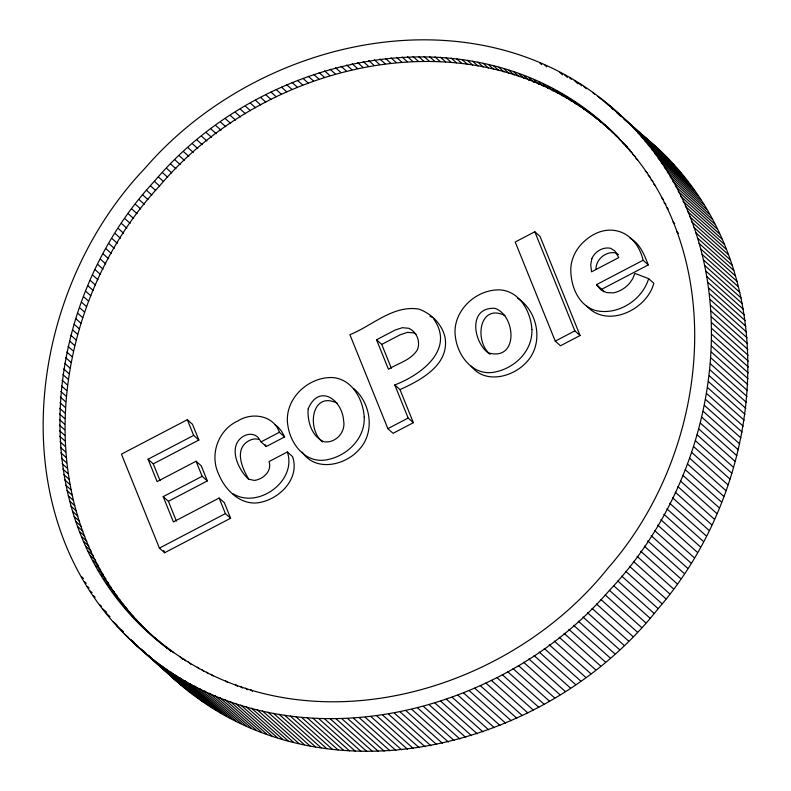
<?xml version="1.0" encoding="UTF-8"?>
<svg xmlns="http://www.w3.org/2000/svg" width="791" height="791" viewBox="0 0 791 791"><rect width="100%" height="100%" fill="white"/><g stroke="black" fill="none" stroke-linecap="round" stroke-linejoin="round"><path stroke-width="1.19" d="M136.319 645.357C273.32 771.522 495.215 722.796 609.446 590.353C730.004 463.941 756.671 237.132 618.265 113.113C481.254 -13.051 259.369 35.674 145.129 168.117C24.57 294.529 -2.086 521.338 136.319 645.357L176.828 681.526C320.226 808.036 547.431 749.591 658.171 608.665C773.529 475.589 788.063 248.147 639.622 132.928M154.611 637.546L167.87 648.788C17.778 536.535 34.705 309.222 154.354 181.327C266.864 48.202 489.461 4.034 618.967 138.227M159.812 642.193C22.712 526.796 44.84 308.708 159.555 185.974C266.498 59.167 477.982 10.797 609.1 128.982M595.93 269.405C595.841 259.29 606.044 250.757 615.942 252.972L618.483 254.623M596.493 284.631L600.883 289.803L606.638 292.611L613.292 292.888A27.23 23.799 -48.2 0 0 629.656 283.218L632.77 278.63L634.876 273.399L648.63 278.63C642.252 300.293 617.405 315.916 595.158 310.418C577.588 304.97 570.192 284.622 570.835 267.763A35.951 31.422 -48.2 0 1 584.747 240.939C607.824 220.185 636.201 230.794 643.093 260.269L648.294 264.916L601.694 289.279L596.493 284.631L643.093 260.269M534.825 231.753L515.208 242.016L555.262 341.129L560.463 345.776L580.08 335.522L540.026 236.4L534.825 231.753L574.869 330.875L580.08 335.522M198.857 440.033L193.657 435.386L148.065 459.225L153.276 463.872L198.857 440.033L192.52 424.352L187.319 419.705L121.438 454.153L159.406 548.104L164.607 552.751L230.616 518.243L224.337 502.69L219.127 498.043L173.407 521.941L163.193 496.649L202.15 476.281L207.351 480.928L168.394 501.296L163.193 496.649M376.536 339.764L395.134 330.045L402.293 327.701L408.67 328.275C416.758 331.617 420.723 341.722 417.391 349.751C411.112 360.192 398.219 363.168 388.45 369.259L376.536 339.764L381.737 344.411L391.357 368.23M381.737 344.411L400.335 334.692L407.503 332.349L413.871 332.922L415.947 334.227M207.351 480.928L201.28 465.889L196.069 461.242L157.112 481.61L148.065 459.225M261.07 441.872L279.401 432.291L284.602 436.939L266.28 446.52L261.07 441.872L258.133 437.433A13.477 11.776 -48.2 0 0 243.677 436.118C227.274 445.699 237.735 469.31 248.522 479.148L254.297 480.414C263.136 479.376 272.302 471.021 269.029 461.558L287.351 451.977L292.561 456.625C300.293 479.01 278.699 500.139 257.53 502.849C239.544 504.806 224.733 489.342 218.543 473.878C209.407 454.449 218.276 429.74 237.943 420.911C251.864 411.953 273.637 415.255 279.401 432.291M394.778 384.94L399.989 389.587C420.604 380.303 449.367 365.027 445.115 337.886C442.406 324.429 431.451 313.533 418.736 309.073C393.018 304.911 372.175 325.783 349.909 334.692L387.867 428.653L393.068 433.3L413.357 422.691L408.156 418.043L394.778 384.94C421.109 374.894 455.764 349.266 433.27 318.358M159.406 548.104L225.415 513.596L230.616 518.243M387.867 428.653L408.156 418.043M555.262 341.129L574.869 330.875M162.659 644.141C299.265 752.785 505.439 696.831 608.002 568.126C714.975 446.559 733.376 237.359 603.889 124.335M488.67 352.915C518.342 361.349 516.246 315.866 495.037 308.352C467.006 306.651 473.275 344.174 490.173 354.299M429.988 316.301L431.995 317.161M232.653 493.525C257.826 509.641 297.248 480.968 287.351 451.977M630.101 238.2C640.048 243.628 644.349 254.929 648.294 264.916M517.66 298.207C538.196 311.407 544 344.006 526.539 362.14C512.914 377.208 485.14 384.386 471.129 366.065M353.557 388.43C371.098 402.995 375.32 432.726 358.877 449.802C344.886 465.622 315.362 472.128 302.152 451.987M275.228 424.945L277.928 426.922L281.645 431.352L284.602 436.939M168.691 649.421L171.163 651.329M504.984 315.599C480.275 303.23 474.462 338.123 488.334 352.667M337.322 403.262C311.605 390.299 306.404 429.029 322.51 441.961M176.828 681.526L162.462 668.029M610.009 105.905L658.705 149.37M605.777 102.425L622.171 117.068M624.9 119.51L662.64 153.177M630.081 124.523L666.506 157.063M601.476 99.033L608.763 105.539M611.492 107.981L613.322 109.603M616.96 112.856L620.599 116.109M623.338 118.551L626.976 121.804M598.016 96.542L600.755 98.984M633.868 128.488L670.293 161.018M637.576 132.522L674.001 165.062M592.677 92.507L594.496 94.129M641.204 136.635L677.63 169.175M583.61 86.318L586.339 88.76M644.754 140.828L681.18 173.358M648.225 145.089L684.65 177.619M578.972 83.362L581.711 85.804M651.616 149.42L688.041 181.95M574.286 80.494L577.924 83.747M569.53 77.716L571.359 79.347M654.918 153.82L691.344 186.35M658.132 158.289L694.557 190.819M564.725 75.036L567.454 77.478M661.266 162.827L697.692 195.357M559.86 72.446L562.589 74.878M664.311 167.425L700.737 199.955M667.268 172.092L703.693 204.622M670.135 176.828L706.561 209.358M544.93 65.228L546.759 66.859M672.923 181.614L709.339 214.143M539.857 63.013L541.677 64.644M675.613 186.468L712.038 218.998M599.964 120.924L605.174 125.571M607.745 127.826L612.956 132.473M595.969 117.582L601.18 122.229M611.532 131.395L616.733 136.042M615.25 135.043L618.72 138.138M591.915 114.329L597.116 118.976M678.213 191.382L714.629 223.912M618.888 138.761L627.659 147.205L622.458 142.558M587.792 111.145L592.993 115.802M583.6 108.06L588.801 112.708M625.958 146.414L630.289 150.29M579.348 105.045L584.549 109.692M629.369 150.349L631.969 152.673M680.715 196.346L717.14 228.876M575.037 102.118L580.238 106.765M632.711 154.354L635.311 156.687M570.657 99.271L575.858 103.918M635.974 158.437L637.714 159.98M566.227 96.512L571.428 101.159M683.137 201.369L719.553 233.899M561.739 93.842L566.939 98.489M557.19 91.252L562.391 95.899M685.451 206.451L721.876 238.981M645.288 171.054L647.028 172.596M552.593 88.76L557.793 93.407M648.234 175.384L649.965 176.937M547.936 86.348L553.136 90.995M687.686 211.583L724.111 244.112M651.092 179.784L652.832 181.337M543.229 84.024L548.43 88.671M653.87 184.244L655.601 185.796M689.821 216.764L726.247 249.294M538.473 81.799L543.674 86.446M533.668 79.654L538.869 84.301M691.858 221.994L728.284 254.524M528.813 77.607L534.014 82.254M661.691 197.968L663.431 199.52M523.909 75.649L529.11 80.296M693.796 227.274L730.222 259.804M664.124 202.654L665.864 204.207M518.965 73.79L524.166 78.438M695.645 232.594L732.071 265.123M666.477 207.39L668.207 208.943M513.972 72.021L519.183 76.668M697.395 237.962L733.821 270.492M508.949 70.34L514.15 74.987M503.877 68.758L509.078 73.405M699.046 243.381L735.472 275.911M672.983 221.925L674.723 223.477M498.765 67.265L503.976 71.912M700.599 248.829L737.024 281.369M493.624 65.88L498.824 70.528M676.878 231.852L678.609 233.404M702.062 254.326L738.478 286.856M488.442 64.575L493.643 69.222M483.232 63.379L488.433 68.026M703.417 259.863L739.842 292.393M477.982 62.271L483.182 66.919M704.672 265.43L741.098 297.96M472.702 61.263L477.912 65.91M705.829 271.026L742.255 303.566M467.402 60.343L472.603 64.991M706.887 276.672L743.313 309.202M462.063 59.533L467.263 64.18M707.846 282.338L744.272 314.867M456.704 58.811L461.904 63.458M451.315 58.188L456.526 62.835M708.696 288.033L745.122 320.563M445.916 57.674L451.117 62.321M709.458 293.758L745.883 326.288M440.488 57.249L445.689 61.896M710.11 299.502L746.536 332.042M435.04 56.922L440.241 61.569M710.664 305.286L747.09 337.816M429.572 56.685L434.773 61.332M711.119 311.081L747.535 343.61M424.095 56.557L429.295 61.204M711.465 316.894L747.89 349.424M418.597 56.527L423.808 61.174M711.712 322.738L748.138 355.268M413.09 56.596L418.301 61.243M407.573 56.754L412.773 61.401M711.86 328.591L748.286 361.121M402.046 57.021L407.246 61.668M711.9 334.455L748.326 366.994M648.63 278.63L653.831 283.277C646.909 309.716 607.468 328.789 586.813 306.157M396.509 57.377L401.719 62.024M711.841 340.348L748.266 372.877M390.972 57.842L396.172 62.489M711.682 346.24L748.108 378.77M385.425 58.396L390.635 63.043M711.425 352.143L747.851 384.673M379.878 59.048L385.079 63.695M711.06 358.056L747.485 390.586M374.331 59.8L379.532 64.447M710.595 363.979L747.02 396.509M368.784 60.65L373.985 65.297M710.031 369.901L746.457 402.431M363.237 61.599L368.448 66.246M709.359 375.834L745.784 408.364M357.7 62.647L362.901 67.294M708.588 381.756L745.013 414.286M352.163 63.784L357.374 68.431M346.636 65.02L351.847 69.667M707.718 387.689L744.143 420.219M341.119 66.345L346.329 70.992M706.749 393.611L743.174 426.141M335.611 67.779L340.822 72.426M705.681 399.534L742.106 432.064M330.124 69.301L335.325 73.949M704.514 405.447L740.93 437.977M324.646 70.913L329.847 75.56M703.239 411.36L739.664 443.889M319.178 72.624L324.379 77.271M701.864 417.252L738.29 449.782M313.73 74.423L318.941 79.07M700.401 423.136L736.826 455.665M308.312 76.322L313.513 80.969M698.829 429.009L735.254 461.539M302.904 78.309L308.104 82.956M697.168 434.862L733.593 467.402M297.515 80.395L302.726 85.042M695.408 440.706L731.833 473.236M292.166 82.561L297.367 87.208M693.549 446.529L729.974 479.059M286.826 84.825L292.037 89.472M691.591 452.323L728.017 484.863M281.527 87.178L286.728 91.825M689.534 458.108L725.96 490.638M276.247 89.62L281.448 94.267M271.006 92.142L276.207 96.789M687.389 463.862L723.814 496.392M265.796 94.762L270.997 99.409M685.154 469.587L721.57 502.117M260.615 97.461L265.816 102.108M682.811 475.292L719.237 507.822M255.473 100.249L260.674 104.896M680.389 480.968L716.814 513.497M250.361 103.127L255.572 107.774M677.867 486.603L714.293 519.133M245.299 106.083L250.5 110.73M675.257 492.21L711.682 524.74M240.266 109.118L245.477 113.766M672.548 497.786L708.973 530.316M235.283 112.243L240.494 116.89M669.759 503.323L706.185 535.853M230.339 115.446L235.55 120.094M666.882 508.821L703.298 541.351M225.445 118.729L230.646 123.386M663.906 514.288L700.332 546.818M220.6 122.101L225.801 126.748M660.851 519.707L697.276 552.237M215.795 125.542L220.996 130.189M657.707 525.076L694.132 557.606M211.039 129.062L216.24 133.709M654.473 530.415L690.899 562.945M206.332 132.651L211.543 137.298M651.161 535.695L687.587 568.225M201.685 136.329L206.886 140.976M647.77 540.935L684.195 573.465M197.088 140.066L202.288 144.713M644.289 546.126L680.715 578.656M192.539 143.893L197.75 148.54M640.73 551.268L677.155 583.798M188.06 147.779L193.261 152.426M637.091 556.35L673.507 588.88M183.631 151.734L188.831 156.381M179.26 155.768L184.461 160.415M633.364 561.383L669.789 593.912M174.949 159.861L180.15 164.508M629.567 566.356L665.992 598.886M170.698 164.024L175.899 168.671M625.691 571.28L662.116 603.81M166.515 168.256L171.716 172.903M621.746 576.135L658.171 608.665M162.392 172.557L167.593 177.204M617.722 580.94L654.147 613.47M158.338 176.907L163.539 181.554M613.618 585.676L650.044 618.206M154.354 181.327L159.555 185.974M609.446 590.353L645.871 622.883M150.428 185.806L155.629 190.453M605.214 594.97L641.63 627.5M146.582 190.344L151.783 194.991M600.903 599.509L637.319 632.049M142.795 194.942L147.996 199.589M596.523 603.998L632.948 636.528M139.087 199.589L144.288 204.236M592.073 608.408L628.499 640.937M135.449 204.296L140.65 208.943M587.565 612.748L623.99 645.278M131.889 209.051L137.09 213.699M582.987 617.02L619.412 649.549M128.399 213.867L133.6 218.514M578.35 621.212L614.775 653.742M124.978 218.731L130.189 223.378M573.653 625.335L610.079 657.865M121.646 223.635L126.847 228.283M568.897 629.389L605.323 661.919M118.383 228.599L123.594 233.246M564.082 633.354L600.507 665.893M115.209 233.602L120.41 238.249M559.207 637.249L595.633 669.789M112.104 238.645L117.315 243.292M554.273 641.066L590.699 673.606M109.089 243.737L114.29 248.384M106.152 248.868L111.353 253.515M549.29 644.803L585.716 677.343M103.295 254.04L108.496 258.687M544.257 648.462L580.683 680.992M100.526 259.25L105.727 263.897M539.175 652.041L575.591 684.571M97.837 264.501L103.038 269.148M534.034 655.531L570.459 688.061M95.236 269.78L100.437 274.428M528.853 658.933L565.278 691.463M92.725 275.1L97.926 279.747M523.622 662.255L560.048 694.785M90.293 280.439L95.493 285.086M518.352 665.488L554.778 698.028M87.949 285.818L93.15 290.465M513.033 668.642L549.458 701.172M85.695 291.226L90.896 295.874M507.674 671.697L544.099 704.227M83.53 296.655L88.73 301.302M502.275 674.674L538.701 707.203M81.453 302.113L86.664 306.76M496.837 677.551L533.263 710.081M79.466 307.59L84.677 312.237M491.369 680.339L527.795 712.879M77.577 313.098L82.778 317.745M485.862 683.038L522.287 715.568M75.768 318.625L80.979 323.272M480.315 685.649L516.741 718.179M74.057 324.162L79.268 328.809M474.748 688.16L511.174 720.69M72.446 329.718L77.647 334.366M469.142 690.583L505.568 723.112M70.913 335.295L76.124 339.942M69.479 340.881L74.69 345.529M463.516 692.906L499.942 725.436M68.145 346.478L73.345 351.125M457.86 695.131L494.286 727.661M66.899 352.084L72.1 356.731M452.175 697.267L488.601 729.796M65.752 357.7L70.953 362.347M446.48 699.293L482.905 731.823M64.694 363.326L69.895 367.973M440.755 701.231L477.181 733.761M63.735 368.952L68.936 373.599M435.01 703.07L471.436 735.6M62.865 374.578L68.075 379.225M429.246 704.811L465.672 737.35M62.103 380.214L67.304 384.861M423.472 706.452L459.897 738.992M61.421 385.85L66.632 390.497M417.678 707.994L454.103 740.524M60.848 391.476L66.049 396.123M411.874 709.438L448.299 741.968M60.373 397.102L65.574 401.749M406.06 710.783L442.485 743.313M59.987 402.718L65.188 407.365M400.236 712.019L436.662 744.549M59.701 408.334L64.902 412.981M59.503 413.94L64.714 418.587M394.412 713.156L430.838 745.695M59.414 419.537L64.615 424.184M388.579 714.194L425.004 746.724M59.414 425.113L64.625 429.76M382.735 715.133L419.161 747.663M59.513 430.68L64.724 435.327M376.902 715.964L413.317 748.494M59.711 436.236L64.921 440.884M371.058 716.695L407.484 749.225M60.007 441.774L65.208 446.421M365.224 717.318L401.64 749.848M60.393 447.291L65.604 451.938M359.381 717.842L395.807 750.382M60.887 452.778L66.088 457.425M353.557 718.268L389.983 750.797M61.471 458.256L66.671 462.903M347.733 718.584L384.159 751.114M62.143 463.704L67.354 468.351M62.924 469.122L68.125 473.769M341.92 718.801L378.345 751.331M63.794 474.521L68.995 479.168M336.126 718.91L372.541 751.44M64.763 479.89L69.964 484.537M330.331 718.92L366.757 751.45M65.821 485.219L71.022 489.866M324.557 718.821L360.983 751.351M66.978 490.529L72.179 495.176M318.803 718.623L355.218 751.153M68.234 495.799L73.434 500.446M313.058 718.317L349.484 750.857M69.578 501.029L74.779 505.676M71.012 506.23L76.213 510.877M307.333 717.912L343.759 750.451M72.545 511.382L77.745 516.029M301.638 717.407L338.064 749.937M74.166 516.503L79.377 521.15M295.963 716.794L332.378 749.324M75.887 521.576L81.087 526.223M290.307 716.082L326.732 748.612M77.696 526.608L82.897 531.265M79.594 531.601L84.805 536.249M284.681 715.262L321.106 747.792M81.592 536.545L86.792 541.192M279.085 714.342L315.51 746.872M250.698 689.712L252.438 691.265M83.668 541.44L88.879 546.087M245.625 688.13L247.365 689.673M273.518 713.324L309.943 745.854M85.843 546.284L91.044 550.932M240.602 686.45L242.333 688.002M88.098 551.07L93.308 555.717M267.981 712.197L304.406 744.727M235.609 684.68L237.349 686.232M90.451 555.816L95.652 560.463M262.474 710.971L298.899 743.5M92.883 560.503L98.084 565.15M225.761 680.863L227.501 682.406M95.404 565.13L100.605 569.777M257.006 709.646L293.431 742.176M98.015 569.708L103.216 574.355M251.578 708.222L288.003 740.752M100.704 574.226L105.905 578.874M211.345 674.436L213.086 675.989M103.483 578.686L108.683 583.333M246.179 706.689L282.605 739.219M206.639 672.123L208.379 673.665M106.34 583.086L111.541 587.733M201.992 669.71L203.722 671.262M109.287 587.416L114.487 592.063M240.83 705.068L277.255 737.598M197.384 667.218L199.124 668.761M112.312 591.688L117.513 596.335M115.417 595.9L120.618 600.547M235.52 703.337L271.946 735.867M188.347 661.958L190.947 664.282M118.601 600.033L123.801 604.68M183.917 659.2L185.648 660.742M121.863 604.106L127.064 608.754M230.25 701.518L266.676 734.048M179.547 656.352L183.008 659.447M125.205 608.111L130.406 612.758M128.626 612.056L133.827 616.703M170.975 650.41L173.575 652.733M132.117 615.912L137.318 620.559M166.792 647.315L171.123 651.191M135.686 619.709L140.887 624.356M225.03 699.59L261.455 732.12M139.325 623.427L144.526 628.074M158.605 640.888L161.206 643.212M143.042 627.075L148.243 631.722M146.829 630.645L155.886 638.782M219.849 697.573L256.274 730.103M214.717 695.457L251.143 727.987M81.661 576.857L83.48 578.478M209.645 693.242L246.07 725.772M84.439 581.642L86.259 583.274M204.612 690.929L241.037 723.458M87.307 586.378L89.126 588M199.639 688.526L236.064 721.056M90.263 591.045L92.082 592.667M93.308 595.643L95.128 597.274M194.715 686.024L231.14 718.554M189.85 683.434L226.275 715.964M185.045 680.754L221.47 713.284M99.656 604.65L101.485 606.282M102.959 609.05L106.607 612.303M180.289 677.976L216.714 710.506M106.35 613.381L109.989 616.634M175.602 675.109L212.028 707.638M170.975 672.152L207.39 704.682M166.407 669.097L202.832 701.627M113.37 621.825L117.009 625.078M116.999 625.938L123.376 631.633M161.898 665.963L198.323 698.493M120.707 629.982L123.436 632.424M157.468 662.739L193.894 695.269M124.494 633.937L128.132 637.19M130.871 639.632L134.51 642.885M142.706 650.202L146.345 653.465M148.174 655.086L151.813 658.339M153.098 659.437L189.524 691.967M128.36 637.823L138.376 646.771M140.195 648.402L144.753 652.466M148.392 655.719L185.223 688.575M132.295 641.63L180.991 685.095M601.694 289.279L603.889 291.859M265.104 444.75L266.28 446.52M248.621 478.911C241.848 467.788 233.988 448.843 248.878 440.765A13.477 11.776 -48.2 0 1 259.181 439.509M399.989 389.587L413.357 422.691M187.319 419.705L193.657 435.386M219.127 498.043L225.415 513.596M196.069 461.242L202.15 476.281M153.276 463.872L160.059 480.661M168.394 501.296L176.393 521.091M163.678 550.457L164.607 552.751M308.183 408.848C307.155 421.119 311.783 436.82 324.112 441.754C335.651 443.444 345.964 432.064 343.61 420.654C342.028 399.139 318.743 383.516 308.183 408.848M364.226 417.124C365.185 439.074 346.013 457.03 325.23 460.036C305.108 462.962 290.623 444.038 287.934 425.934C283.237 400.365 307.224 376.832 332.171 377.534C351.906 378.711 363.168 399.277 364.226 417.124M531.888 329.461C532.847 351.412 513.675 369.367 492.892 372.373C472.771 375.3 458.286 356.375 455.596 338.271C450.9 312.702 474.887 289.17 499.833 289.872C519.568 291.048 530.83 311.614 531.888 329.461M591.846 258.627L590.729 264.758L591.559 271.817L618.75 257.599L614.973 251.083L610.741 248.325C603.009 246.604 594.901 251.508 591.846 258.627"/></g></svg>
